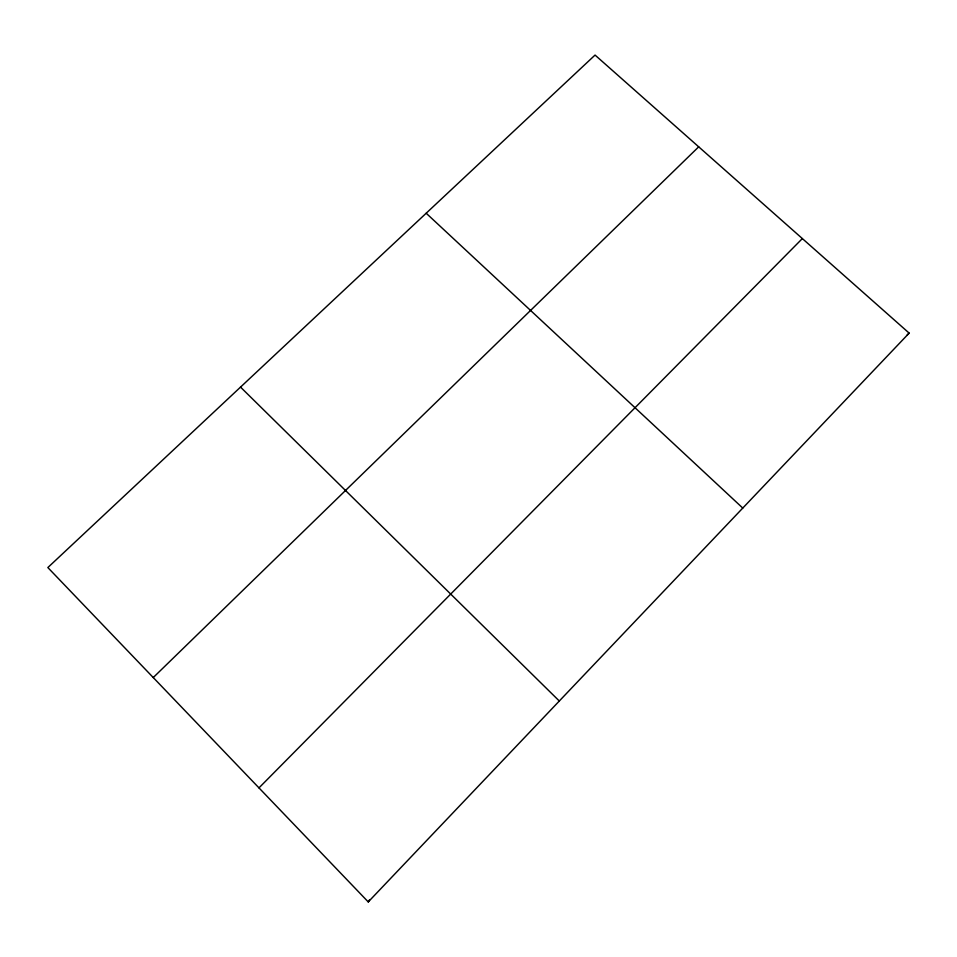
<?xml version="1.0" encoding="UTF-8"?>
<svg xmlns="http://www.w3.org/2000/svg" width="957" height="957" viewBox="0 0 957 957"><rect width="100%" height="100%" fill="white"/><g stroke="black" fill="none" stroke-linecap="round" stroke-linejoin="round"><path stroke-width="1.44" d="M368.254 901.925L909.15 333.108L595.051 55.075L47.85 567.561L368.254 901.925L369.641 899.652M258.976 787.886L802.361 238.568M153.252 677.556L698.706 146.828M907.176 334.938L909.15 333.108M426.188 213.232L742.776 508.071M240.53 387.107L559.307 701.014"/></g></svg>
